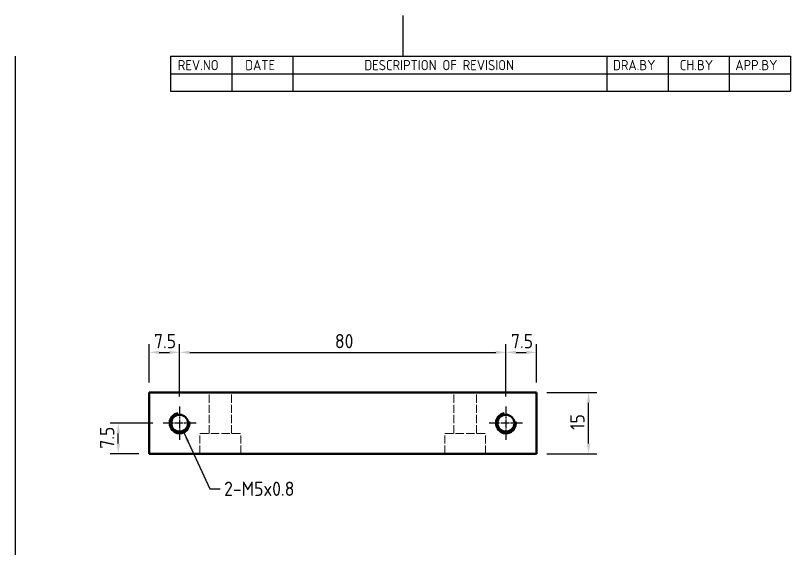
# Model space of a CAD drawing. Header units: millimetres. Extents: x 0 to 210, y 0 to 297.
# Drawn here: x 10 to 200, y 166.3 to 297 of the extents above; entities that cross this region are included whole.
import ezdxf

# ---------------------------------------------------------------- set-up
doc = ezdxf.new("R2010")
doc.units = ezdxf.units.MM
doc.linetypes.add('CHAIN', pattern=[0.35429999999999995, 0.2362, -0.0295, 0.0591, -0.0295])
doc.linetypes.add('DASHED', pattern=[0.2067, 0.1654, -0.0413])
doc.layers.get('0').update_dxf_attribs({"color": 3, "lineweight": 25})
for name, color, linetype, lineweight in [('가려진 것(ISO)', 2, 'DASHED', 18), ('가시적인 것(ISO)', 3, 'Continuous', 40), ('가시적인 좁은 것(ISO)', 3, 'Continuous', 35), ('경계(ISO)', 7, 'Continuous', 25), ('기호(ISO)', 5, 'Continuous', 25), ('중심 표식(ISO)', 1, 'Continuous', 25), ('치수(ISO)', 2, 'Continuous', 25)]:
    doc.layers.add(name, color=color, linetype=linetype, lineweight=lineweight)
doc.styles.add('ISO ProportionalPSTEK', font='isocp.shx')
doc.styles.add('치수 텍스트_PSTEK_POSCO', font='isocp.shx')
doc.dimstyles.new('치수_PSTEK_POSCO', dxfattribs={"dimtxt": 3.5, "dimasz": 2.5, "dimexe": 2, "dimexo": 2.5, "dimgap": 1, "dimtad": 1, "dimrnd": 1e-08, "dimdsep": 46, "dimtxsty": '치수 텍스트_PSTEK_POSCO', "dimcen": 0.09, "dimdle": 10, "dimclrd": 7, "dimclre": 7, "dimclrt": 2, "dimadec": 1, "dimazin": 2, "dimtfac": 1, "dimtmove": 0, "dimatfit": 3, "dimfxl": 0, "dimtolj": 1, "dimlwd": -1, "dimlwe": -1, "dimarcsym": 0})
doc.dimstyles.new('치수_PSTEK_POSCO$7', dxfattribs={"dimtxt": 3.5, "dimasz": 2.5, "dimexe": 2, "dimexo": 2.5, "dimgap": 1, "dimtad": 1, "dimrnd": 1e-08, "dimdsep": 46, "dimtxsty": '치수 텍스트_PSTEK_POSCO', "dimcen": 0.09, "dimdle": 10, "dimclrd": 7, "dimclre": 7, "dimclrt": 2, "dimadec": 1, "dimazin": 2, "dimtfac": 1, "dimtmove": 0, "dimatfit": 3, "dimfxl": 0, "dimtolj": 1, "dimlwd": -1, "dimlwe": -1, "dimarcsym": 0})

# ---------------------------------------------------------------- blocks, each defined once
blk = doc.blocks.new('경계 Default Border')
at = {"layer": '경계(ISO)', "flags": 128}
for points in [[(105, 297.0000076293945), (105, 287.0000076293945)], [(10, 10), (10, 287.0000076293945)]]:
    blk.add_lwpolyline(points, dxfattribs=at)
blk = doc.blocks.new('리비전 내역')
at = {"layer": '기호(ISO)'}
for p, q in [((48.00000000000001, 287.0000076293945), (200, 287.0000076293945)), ((48.00000000000001, 287.0000076293945), (48.00000000000001, 282.7200076293945)), ((63.00000000000001, 287.0000076293945), (63.00000000000001, 282.7200076293945)), ((78, 287.0000076293945), (78, 282.7200076293945)), ((155, 287.0000076293945), (155, 282.7200076293945)), ((170, 287.0000076293945), (170, 282.7200076293945)), ((185, 287.0000076293945), (185, 282.7200076293945)), ((200, 287.0000076293945), (200, 282.7200076293945)), ((48.00000000000001, 282.7200076293945), (200, 282.7200076293945)), ((48.00000000000001, 282.7200076293945), (48.00000000000001, 278.4400076293945)), ((63.00000000000001, 282.7200076293945), (63.00000000000001, 278.4400076293945)), ((78, 282.7200076293945), (78, 278.4400076293945)), ((155, 282.7200076293945), (155, 278.4400076293945)), ((170, 282.7200076293945), (170, 278.4400076293945)), ((185, 282.7200076293945), (185, 278.4400076293945)), ((200, 282.7200076293945), (200, 278.4400076293945)), ((48.00000000000001, 278.4400076293945), (200, 278.4400076293945))]:
    blk.add_line(p, q, dxfattribs=at)
at = {"layer": '기호(ISO)', "color": 2, "char_height": 2.5, "attachment_point": 7, "style": 'ISO ProportionalPSTEK'}
for s, insert in [('REV.NO', (49.7871163682308, 283.5831900503393)), ('DATE', (66.31423177283666, 283.5831900503393)), ('DESCRIPTION OF REVISION', (95.50702043336295, 283.5831900503393)), ('DRA.BY', (156.4757339553203, 283.5831900503393)), ('CH.BY', (172.8642915086116, 283.5831900503393)), ('APP.BY', (186.4777339604403, 283.5831900503393))]:
    blk.add_mtext(s, dxfattribs=dict(at, insert=insert))
blk = doc.blocks.new('*D22')
at = {"layer": 'Defpoints', "color": 0}
for p in [(50.23187754486735, 214.4036606081235), (42.73187754486734, 204.545024297154), (50.23187754486735, 201.1120242971539)]:
    blk.add_point(p, dxfattribs=at)
at = {"layer": '치수(ISO)', "color": 7}
for p, q in [((42.73187754486734, 207.045024297154), (42.73187754486734, 216.4036606081235)), ((50.23187754486735, 203.6120242971539), (50.23187754486735, 216.4036606081235)), ((45.23187754486734, 214.4036606081235), (47.73187754486735, 214.4036606081235))]:
    blk.add_line(p, q, dxfattribs=at)
for points in [[(45.23187754486734, 214.8203272747901), (45.23187754486734, 213.9869939414568), (42.73187754486734, 214.4036606081235)], [(47.73187754486735, 214.8203272747901), (47.73187754486735, 213.9869939414568), (50.23187754486735, 214.4036606081235)]]:
    blk.add_solid(points, dxfattribs=at)
at = {"layer": '치수(ISO)', "color": 2, "insert": (43.94939017145205, 217.1536606081235), "char_height": 3.5, "attachment_point": 4, "style": '치수 텍스트_PSTEK_POSCO'}
blk.add_mtext('\\A1;7.5', dxfattribs=at)
blk = doc.blocks.new('*D23')
at = {"layer": 'Defpoints', "color": 0}
for p in [(130.2318775448674, 214.4036606081234), (50.23187754486735, 201.1120242971539), (130.2318775448674, 201.1120242971539)]:
    blk.add_point(p, dxfattribs=at)
at = {"layer": '치수(ISO)', "color": 7}
for p, q in [((50.23187754486735, 203.6120242971539), (50.23187754486735, 216.4036606081234)), ((130.2318775448674, 203.6120242971539), (130.2318775448674, 216.4036606081234)), ((52.73187754486735, 214.4036606081234), (127.7318775448674, 214.4036606081234))]:
    blk.add_line(p, q, dxfattribs=at)
for points in [[(52.73187754486735, 214.8203272747901), (52.73187754486735, 213.9869939414567), (50.23187754486735, 214.4036606081234)], [(127.7318775448674, 214.8203272747901), (127.7318775448674, 213.9869939414567), (130.2318775448674, 214.4036606081234)]]:
    blk.add_solid(points, dxfattribs=at)
at = {"layer": '치수(ISO)', "color": 2, "insert": (88.31549959211145, 217.1536606081234), "char_height": 3.5, "attachment_point": 4, "style": '치수 텍스트_PSTEK_POSCO'}
blk.add_mtext('\\A1;80', dxfattribs=at)
blk = doc.blocks.new('*D24')
at = {"layer": 'Defpoints', "color": 0}
for p in [(137.7318775448674, 214.4036606081234), (137.7318775448674, 204.545024297154), (130.2318775448674, 201.1120242971539)]:
    blk.add_point(p, dxfattribs=at)
at = {"layer": '치수(ISO)', "color": 7}
for p, q in [((130.2318775448674, 203.6120242971539), (130.2318775448674, 216.4036606081234)), ((137.7318775448674, 207.045024297154), (137.7318775448674, 216.4036606081234)), ((132.7318775448674, 214.4036606081234), (135.2318775448674, 214.4036606081234))]:
    blk.add_line(p, q, dxfattribs=at)
for points in [[(132.7318775448674, 214.8203272747901), (132.7318775448674, 213.9869939414567), (130.2318775448674, 214.4036606081234)], [(135.2318775448674, 214.8203272747901), (135.2318775448674, 213.9869939414567), (137.7318775448674, 214.4036606081234)]]:
    blk.add_solid(points, dxfattribs=at)
at = {"layer": '치수(ISO)', "color": 2, "insert": (131.4693901714521, 217.1536606081234), "char_height": 3.5, "attachment_point": 4, "style": '치수 텍스트_PSTEK_POSCO'}
blk.add_mtext('\\A1;7.5', dxfattribs=at)
blk = doc.blocks.new('*D25')
at = {"layer": 'Defpoints', "color": 0}
for p in [(35.20965759176804, 197.0450242971539), (46.16487754486735, 197.0450242971539), (42.73187754486734, 189.545024297154)]:
    blk.add_point(p, dxfattribs=at)
at = {"layer": '치수(ISO)', "color": 7}
for p, q in [((43.66487754486735, 197.0450242971539), (33.20965759176804, 197.0450242971539)), ((35.20965759176804, 192.045024297154), (35.20965759176804, 194.5450242971539)), ((40.23187754486734, 189.545024297154), (33.20965759176804, 189.545024297154))]:
    blk.add_line(p, q, dxfattribs=at)
for points in [[(34.79299092510137, 194.5450242971539), (35.6263242584347, 194.5450242971539), (35.20965759176804, 197.0450242971539)], [(34.79299092510137, 192.045024297154), (35.6263242584347, 192.045024297154), (35.20965759176804, 189.545024297154)]]:
    blk.add_solid(points, dxfattribs=at)
at = {"layer": '치수(ISO)', "color": 2, "insert": (32.45965759176801, 190.7725369237387), "char_height": 3.5, "attachment_point": 4, "rotation": 90, "style": '치수 텍스트_PSTEK_POSCO'}
blk.add_mtext('\\A1;7.5', dxfattribs=at)
blk = doc.blocks.new('*D26')
at = {"layer": 'Defpoints', "color": 0}
for p in [(137.7318775448674, 204.545024297154), (150.4999336252969, 204.545024297154), (137.7318775448674, 189.545024297154)]:
    blk.add_point(p, dxfattribs=at)
at = {"layer": '치수(ISO)', "color": 7}
for p, q in [((140.2318775448674, 204.545024297154), (152.4999336252969, 204.545024297154)), ((150.4999336252969, 192.045024297154), (150.4999336252969, 202.045024297154)), ((140.2318775448674, 189.545024297154), (152.4999336252968, 189.545024297154))]:
    blk.add_line(p, q, dxfattribs=at)
for points in [[(150.0832669586302, 202.045024297154), (150.9166002919635, 202.045024297154), (150.4999336252969, 204.545024297154)], [(150.0832669586302, 192.045024297154), (150.9166002919635, 192.045024297154), (150.4999336252968, 189.545024297154)]]:
    blk.add_solid(points, dxfattribs=at)
at = {"layer": '치수(ISO)', "color": 2, "insert": (147.7499336252968, 195.3975369237387), "char_height": 3.5, "attachment_point": 4, "rotation": 90, "style": '치수 텍스트_PSTEK_POSCO'}
blk.add_mtext('\\A1;15', dxfattribs=at)

msp = doc.modelspace()

# ---------------------------------------------------------------- linework, layer by layer
at = {"layer": '가려진 것(ISO)', "ltscale": 12.09482383728027}
for p, q in [((57.48187754486736, 194.5450242971519), (57.48187754486736, 204.5450242971519)), ((62.98187754486737, 194.5450242971519), (62.98187754486737, 204.5450242971519)), ((117.4818775448674, 194.5450242971519), (117.4818775448674, 204.5450242971519)), ((122.9818775448674, 194.5450242971519), (122.9818775448674, 204.5450242971519)), ((55.23187754486736, 189.5450242971519), (55.23187754486736, 194.5450242971519)), ((65.23187754486736, 189.5450242971519), (65.23187754486736, 194.5450242971519)), ((115.2318775448674, 189.5450242971519), (115.2318775448674, 194.5450242971519)), ((125.2318775448674, 189.5450242971519), (125.2318775448674, 194.5450242971519))]:
    msp.add_line(p, q, dxfattribs=at)
at = {"layer": '가려진 것(ISO)', "ltscale": 12.66566944122314}
for p, q in [((55.23187754486736, 194.5450242971519), (65.23187754486736, 194.5450242971519)), ((115.2318775448674, 194.5450242971519), (125.2318775448674, 194.5450242971519))]:
    msp.add_line(p, q, dxfattribs=at)
at = {"layer": '가시적인 것(ISO)'}
for p, q in [((42.73187754486734, 204.545024297154), (137.7318775448674, 204.545024297154)), ((42.73187754486734, 204.545024297154), (42.73187754486734, 189.545024297154)), ((137.7318775448674, 189.545024297154), (137.7318775448674, 204.545024297154)), ((137.7318775448674, 189.545024297154), (42.73187754486734, 189.545024297154))]:
    msp.add_line(p, q, dxfattribs=at)
for centre in [(50.23187754486735, 197.0450242971539), (130.2318775448674, 197.0450242971539)]:
    msp.add_circle(centre, 2.067, dxfattribs=at)
at = {"layer": '가시적인 좁은 것(ISO)'}
for centre, radius, start, end in [((50.23187754486737, 197.0450242971539), 2.500000000000002, 100.0000000000495, 9.999999999998524), ((130.2318775448674, 197.0450242971539), 2.5, 100.0000000000489, 9.999999999997726)]:
    msp.add_arc(centre, radius, start, end, dxfattribs=at)
at = {"layer": '중심 표식(ISO)', "linetype": 'CHAIN', "ltscale": 9.038460731506348}
for p, q in [((50.23187754486735, 201.1120242971539), (50.23187754486735, 192.9780242971539)), ((130.2318775448674, 201.1120242971539), (130.2318775448674, 192.9780242971539)), ((54.29887754486735, 197.0450242971539), (46.16487754486735, 197.0450242971539)), ((134.2988775448674, 197.0450242971539), (126.1648775448674, 197.0450242971539))]:
    msp.add_line(p, q, dxfattribs=at)

# ---------------------------------------------------------------- block references
msp.add_blockref('경계 Default Border', (0, 0))
at = {"layer": '기호(ISO)'}
msp.add_blockref('리비전 내역', (0, 0), dxfattribs=at)

# ---------------------------------------------------------------- texts
at = {"layer": '기호(ISO)', "color": 2, "insert": (61.14457251177672, 180.9533544440511), "char_height": 3.499999940395355, "width": 21.21842713356019, "attachment_point": 4, "line_spacing_factor": 0.612500011920929, "style": '치수 텍스트_PSTEK_POSCO'}
msp.add_mtext('{2-M5x0.8}', dxfattribs=at)

# ---------------------------------------------------------------- dimensions: what is measured, and where the dimension line sits
at = {"layer": '치수(ISO)', "color": 7}
for base, p1, p2, angle, picture, middle in [((50.23187754486735, 214.4036606081235), (42.73187754486734, 204.545024297154), (50.23187754486735, 201.1120242971539), 180, '*D22', (46.47187754486734, 214.4036606081235)), ((130.2318775448674, 214.4036606081234), (50.23187754486735, 201.1120242971539), (130.2318775448674, 201.1120242971539), 180, '*D23', (90.24187754486735, 214.4036606081234)), ((137.7318775448674, 214.4036606081234), (130.2318775448674, 201.1120242971539), (137.7318775448674, 204.545024297154), 180, '*D24', (133.9918775448674, 214.4036606081234)), ((150.4999336252969, 204.545024297154), (137.7318775448674, 189.545024297154), (137.7318775448674, 204.545024297154), 90, '*D26', (150.4999336252968, 197.045024297154)), ((35.20965759176804, 197.0450242971539), (42.73187754486734, 189.545024297154), (46.16487754486735, 197.0450242971539), 90, '*D25', (35.20965759176801, 193.295024297154))]:
    dim = msp.add_linear_dim(base=base, p1=p1, p2=p2, angle=angle, dimstyle='치수_PSTEK_POSCO', override={"dimdec": 2, "dimtp": 0, "dimtm": -0, "dimtdec": 2, "dimtofl": 0, "dimatfit": 1}, dxfattribs=at)
    dim.commit()
    dim.dimension.update_dxf_attribs({"geometry": picture, "text_midpoint": middle, "dimtype": 160})

# ---------------------------------------------------------------- leaders
at = {"layer": '기호(ISO)', "color": 7, "annotation_type": 0, "has_hookline": 1, "hookline_direction": 0, "text_width": 17.93887764725864}
msp.add_leader([(51.2499230214066, 194.7616970302695), (57.64457251177672, 180.9533544440511), (60.14457251177672, 180.9533544440511)], dimstyle='치수_PSTEK_POSCO$7', override={"dimtad": 0}, dxfattribs=at)

doc.saveas('drawing.dxf')
